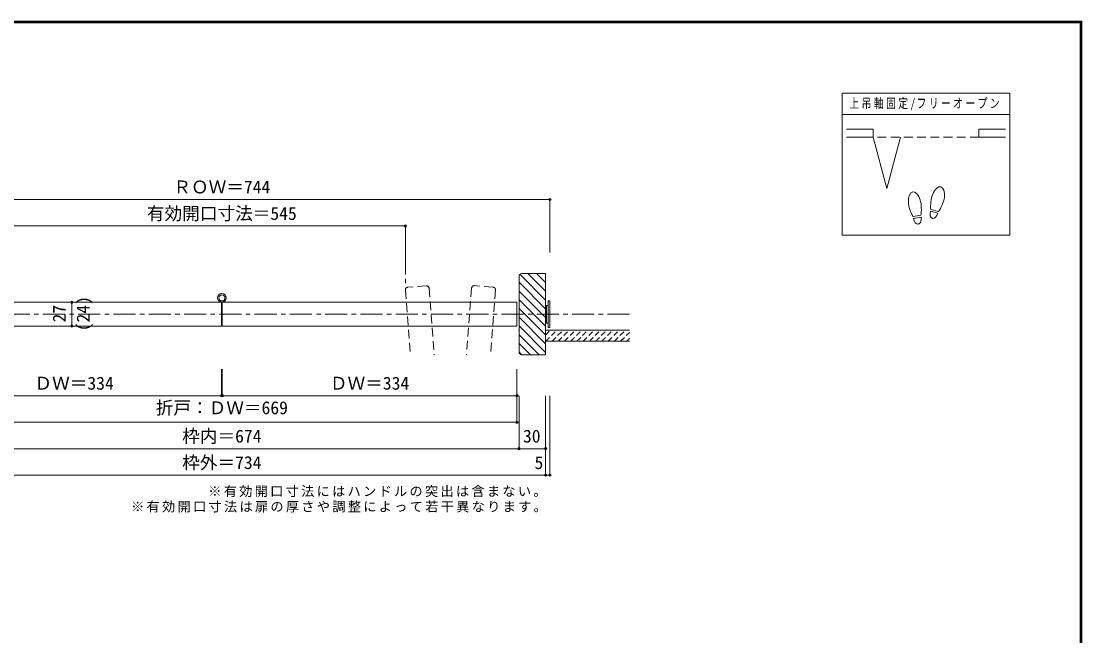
# Model space of a CAD drawing. Units: millimetres, scale not verified. Extents: x -973 to 977, y -718 to 696.
# Drawn here: x -226 to 977, y -1 to 696 of the extents above; entities that cross this region are included whole.
import ezdxf
from ezdxf.enums import TextEntityAlignment as Align

# ---------------------------------------------------------------- set-up
doc = ezdxf.new("R2010")
doc.units = ezdxf.units.MM
doc.header["$LTSCALE"] = 5
doc.header["$PDMODE"] = 32
doc.header["$PDSIZE"] = 2.5
for name, pattern in [('CHAIN1', [8, 5, -1, 1, -1]), ('DASHED1', [1.8, 1.2, -0.6]), ('DASHED2', [3, 2, -1])]:
    doc.linetypes.add(name, pattern=pattern)
for name, color, linetype, lineweight in [('0-1_通り芯', 4, 'CHAIN1', 9), ('0-3_仕上げ', 2, 'Continuous', 9), ('0-4_枠', 3, 'Continuous', 9), ('0-6_扉', 6, 'Continuous', 9), ('0-7_金物', 7, 'Continuous', 9), ('0-A_文字', 7, 'Continuous', 9), ('0-B_寸法', 7, 'Continuous', 9), ('0-C_ハッチ', 7, 'Continuous', 9), ('F-1_枠', 6, 'Continuous', 9)]:
    doc.layers.add(name, color=color, linetype=linetype, lineweight=lineweight)
doc.styles.add('ＭＳ ゴシック', font='')
doc.styles.get('ＭＳ ゴシック').set_extended_font_data('MS Gothic')

msp = doc.modelspace()

# ---------------------------------------------------------------- linework, layer by layer
at = {"layer": '0-1_通り芯'}
for p, q in [((209.653, 433.658), (209.653, 391.422)), ((463.797, 363.658), (-460.58, 363.658))]:
    msp.add_line(p, q, dxfattribs=at)
at = {"layer": '0-3_仕上げ'}
for p, q in [((368.653, 345.658), (463.797, 345.658)), ((368.653, 333.158), (463.797, 333.158))]:
    msp.add_line(p, q, dxfattribs=at)
at = {"layer": '0-4_枠'}
for p, q in [((341.653, 409.658), (368.653, 409.658)), ((368.653, 409.658), (368.653, 317.658)), ((338.653, 320.658), (338.653, 406.658)), ((341.653, 317.658), (368.653, 317.658))]:
    msp.add_line(p, q, dxfattribs=at)
for centre, start, end in [((341.653, 406.658), 90, 180), ((341.653, 320.658), 180, 270)]:
    msp.add_arc(centre, 3, start, end, dxfattribs=at)
at = {"layer": '0-6_扉', "color": 2, "linetype": 'DASHED2'}
for p, q in [((209.653, 390.967), (215.224, 317.658)), ((233.357, 395.777), (212.417, 394.186)), ((236.575, 393.013), (242.302, 317.658)), ((284.806, 393.24), (279.062, 317.658)), ((308.964, 394.413), (288.025, 396.004)), ((311.728, 391.194), (306.14, 317.658))]:
    msp.add_line(p, q, dxfattribs=at)
at = {"layer": '0-6_扉'}
for p, q in [((-332.847, 377.158), (1.153, 377.158)), ((1.153, 377.158), (1.153, 350.158)), ((2.153, 377.158), (2.153, 350.158)), ((2.153, 377.158), (336.153, 377.158)), ((336.153, 377.158), (336.153, 350.158)), ((2.153, 350.158), (336.153, 350.158))]:
    msp.add_line(p, q, dxfattribs=at)
msp.add_lwpolyline([(-332.847, 377.158), (-332.847, 350.158), (1.153, 350.158)], dxfattribs=at)
at = {"layer": '0-6_扉', "color": 2, "linetype": 'DASHED2'}
for centre, start, end in [((212.644, 391.194), 94.34602, 184.34602), ((233.584, 392.786), 4.34602, 94.34602), ((287.797, 393.013), 85.65398, 175.65398), ((308.737, 391.422), 355.65398, 85.65398)]:
    msp.add_arc(centre, 3, start, end, dxfattribs=at)
at = {"layer": '0-7_金物'}
for p, q in [((371.653, 373.657), (369.653, 373.657)), ((369.653, 353.657), (369.653, 373.657)), ((371.653, 348.657), (371.653, 378.657)), ((373.653, 378.657), (371.653, 378.657)), ((373.653, 348.657), (373.653, 378.657)), ((368.653, 372.658), (369.653, 372.658)), ((369.653, 354.658), (368.653, 354.658)), ((371.653, 353.657), (369.653, 353.657)), ((373.653, 348.657), (371.653, 348.657))]:
    msp.add_line(p, q, dxfattribs=at)
at = {"layer": '0-A_文字'}
for radius in [5, 3.5]:
    msp.add_circle((1.653, 382.158), radius, dxfattribs=at)
at = {"layer": '0-B_寸法', "color": 3}
for p, q in [((704.986, 614.167), (704.986, 453.167)), ((894.986, 614.167), (704.986, 614.167)), ((894.986, 590.167), (704.986, 590.167)), ((814.022, 480.235), (805.542, 482.507)), ((794.011, 475.878), (785.365, 474.353)), ((794.376, 473.81), (785.73, 472.285)), ((813.479, 478.206), (804.998, 480.478))]:
    msp.add_line(p, q, dxfattribs=at)
at = {"layer": '0-B_寸法', "color": 2}
for p, q in [((739.986, 573.251), (709.986, 573.251)), ((739.986, 573.251), (739.986, 564.251)), ((859.986, 573.251), (859.986, 564.251)), ((859.986, 573.251), (889.986, 573.251)), ((739.986, 564.251), (709.986, 564.251)), ((739.986, 564.251), (755.515, 506.295)), ((771.045, 564.251), (755.515, 506.295)), ((859.986, 564.251), (889.986, 564.251))]:
    msp.add_line(p, q, dxfattribs=at)
at = {"layer": '0-B_寸法', "linetype": 'DASHED2'}
msp.add_line((859.986, 564.251), (739.986, 564.251), dxfattribs=at)
at = {"layer": '0-B_寸法', "color": 4}
for p, q in [((-370.347, 493.658), (373.653, 493.658)), ((373.653, 493.658), (373.653, 433.658)), ((-335.347, 463.658), (209.653, 463.658)), ((209.653, 463.658), (209.653, 433.658)), ((-168.52, 350.158), (-168.52, 377.157)), ((1.153, 271.158), (1.153, 301.158)), ((2.153, 271.158), (2.153, 301.158)), ((336.153, 271.158), (336.153, 301.158)), ((-332.847, 271.158), (1.153, 271.158)), ((2.153, 271.158), (336.153, 271.158)), ((336.153, 241.158), (336.153, 271.158)), ((338.653, 271.158), (338.653, 211.158)), ((368.653, 271.158), (368.653, 181.158)), ((368.653, 181.158), (368.653, 271.158)), ((373.653, 181.158), (373.653, 271.158)), ((-332.847, 241.158), (336.153, 241.158)), ((-365.347, 211.158), (368.653, 211.158)), ((-370.347, 181.158), (368.653, 181.158)), ((368.653, 181.158), (373.653, 181.158))]:
    msp.add_line(p, q, dxfattribs=at)
at = {"layer": '0-B_寸法', "color": 3}
msp.add_lwpolyline([(894.986, 614.167), (894.986, 453.167), (704.986, 453.167)], dxfattribs=at)
for centre, major_axis, ratio, start_param, end_param in [((813.267, 494.378), (3.644, 13.601), 0.5, 4.34059143, 8.22577918), ((787.35, 488.377), (-2.445, 13.867), 0.5, 4.34059143, 8.22577918), ((787.42, 487.981), (-2.963, 16.802), 0.4, 1.85063327, 2.44287679), ((787.42, 487.981), (-2.963, 16.802), 0.4, 3.84030852, 4.43255203), ((813.163, 493.989), (4.416, 16.48), 0.4, 1.85063327, 2.44287679), ((813.163, 493.989), (4.416, 16.48), 0.4, 3.84030852, 4.43255203), ((790.053, 473.047), (-1.27, 7.205), 0.6, 1.57079633, 4.71238898), ((809.238, 479.342), (1.894, 7.067), 0.6, 1.57079633, 4.71238898)]:
    msp.add_ellipse(centre, major_axis=major_axis, ratio=ratio, start_param=start_param, end_param=end_param, dxfattribs=at)
at = {"layer": '0-B_寸法'}
for p in [(373.653, 493.658), (209.653, 463.658), (-168.52, 377.157), (-168.52, 350.158), (1.153, 271.158), (2.153, 271.158), (336.153, 271.158), (336.153, 241.158), (338.653, 211.158), (368.653, 211.158), (368.653, 181.158), (368.653, 181.158), (373.653, 181.158)]:
    msp.add_point(p, dxfattribs=at)
at = {"layer": '0-C_ハッチ', "color": 4}
for p, q in [((368.653, 389.581), (348.576, 409.658)), ((368.653, 399.48), (358.476, 409.658)), ((368.653, 409.38), (368.375, 409.658)), ((368.653, 369.782), (338.653, 399.782)), ((368.653, 379.681), (340.165, 408.169)), ((368.653, 359.882), (338.653, 389.882)), ((368.653, 349.983), (338.653, 379.983)), ((368.653, 340.083), (338.653, 370.083)), ((368.653, 330.184), (338.653, 360.184)), ((368.653, 320.284), (338.653, 350.284)), ((361.38, 317.658), (338.653, 340.385)), ((351.481, 317.658), (338.653, 330.485)), ((341.581, 317.658), (338.653, 320.586))]:
    msp.add_line(p, q, dxfattribs=at)
at = {"layer": '0-C_ハッチ', "color": 4, "linetype": 'DASHED1'}
for p, q in [((338.42, 345.365), (338.127, 345.658)), ((368.653, 339.979), (374.332, 345.658)), ((368.903, 333.158), (381.403, 345.658)), ((375.974, 333.158), (388.474, 345.658)), ((383.045, 333.158), (395.545, 345.658)), ((390.116, 333.158), (402.616, 345.658)), ((397.187, 333.158), (409.687, 345.658)), ((404.258, 333.158), (416.758, 345.658)), ((411.329, 333.158), (423.829, 345.658)), ((418.4, 333.158), (430.9, 345.658)), ((425.471, 333.158), (437.971, 345.658)), ((432.542, 333.158), (445.042, 345.658)), ((439.613, 333.158), (452.113, 345.658)), ((446.684, 333.158), (459.184, 345.658)), ((453.755, 333.158), (463.653, 343.055)), ((460.827, 333.158), (463.653, 335.984))]:
    msp.add_line(p, q, dxfattribs=at)
at = {"layer": 'F-1_枠'}
for p, q in [((-973.347, 695.833), (976.653, 695.833)), ((-973.347, 695), (976.653, 695)), ((-973.347, 694.167), (976.653, 694.167)), ((974.986, 695.833), (974.986, -700.833)), ((975.82, 695.833), (975.82, -700.833)), ((976.653, 695.833), (976.653, -700.833))]:
    msp.add_line(p, q, dxfattribs=at)

# ---------------------------------------------------------------- texts
at = {"layer": '0-A_文字', "char_height": 11, "attachment_point": 7, "style": 'ＭＳ ゴシック'}
for s, insert in [('\\T1.17;※有効開口寸法にはハンドルの突出は含まない。', (-13.847, 156.158)), ('\\T1.17;※有効開口寸法は扉の厚さや調整によって若干異なります。', (-101.347, 138.658))]:
    msp.add_mtext(s, dxfattribs=dict(at, insert=insert))
at = {"layer": '0-B_寸法', "style": 'ＭＳ ゴシック'}
for s, p in [('ＲＯＷ＝744', (-53.347, 496.158)), ('有効開口寸法＝545', (-83.347, 466.158)), ('ＤＷ＝334', (-210.847, 273.658)), ('ＤＷ＝334', (124.153, 273.658)), ('折戸：ＤＷ＝669', (-73.347, 245.822)), ('枠内＝674', (-43.347, 213.658)), ('30', (343.028, 213.658)), ('枠外＝734', (-43.347, 183.658)), ('5', (356.153, 183.658))]:
    msp.add_text(s, height=14.66, dxfattribs=at).set_placement(p, align=Align.BOTTOM_LEFT)
for s, p in [('27', (-171.02, 354.283)), ('(24)', (-143.971, 344.283))]:
    msp.add_text(s, height=14.66, rotation=90, dxfattribs=at).set_placement(p, align=Align.BOTTOM_LEFT)
at = {"layer": '0-B_寸法', "insert": (713.111, 594.667), "char_height": 11, "attachment_point": 7, "style": 'ＭＳ ゴシック'}
msp.add_mtext('\\T1.23;\\W0.75;上吊軸固定/フリーオープン', dxfattribs=at)

doc.saveas('drawing.dxf')
